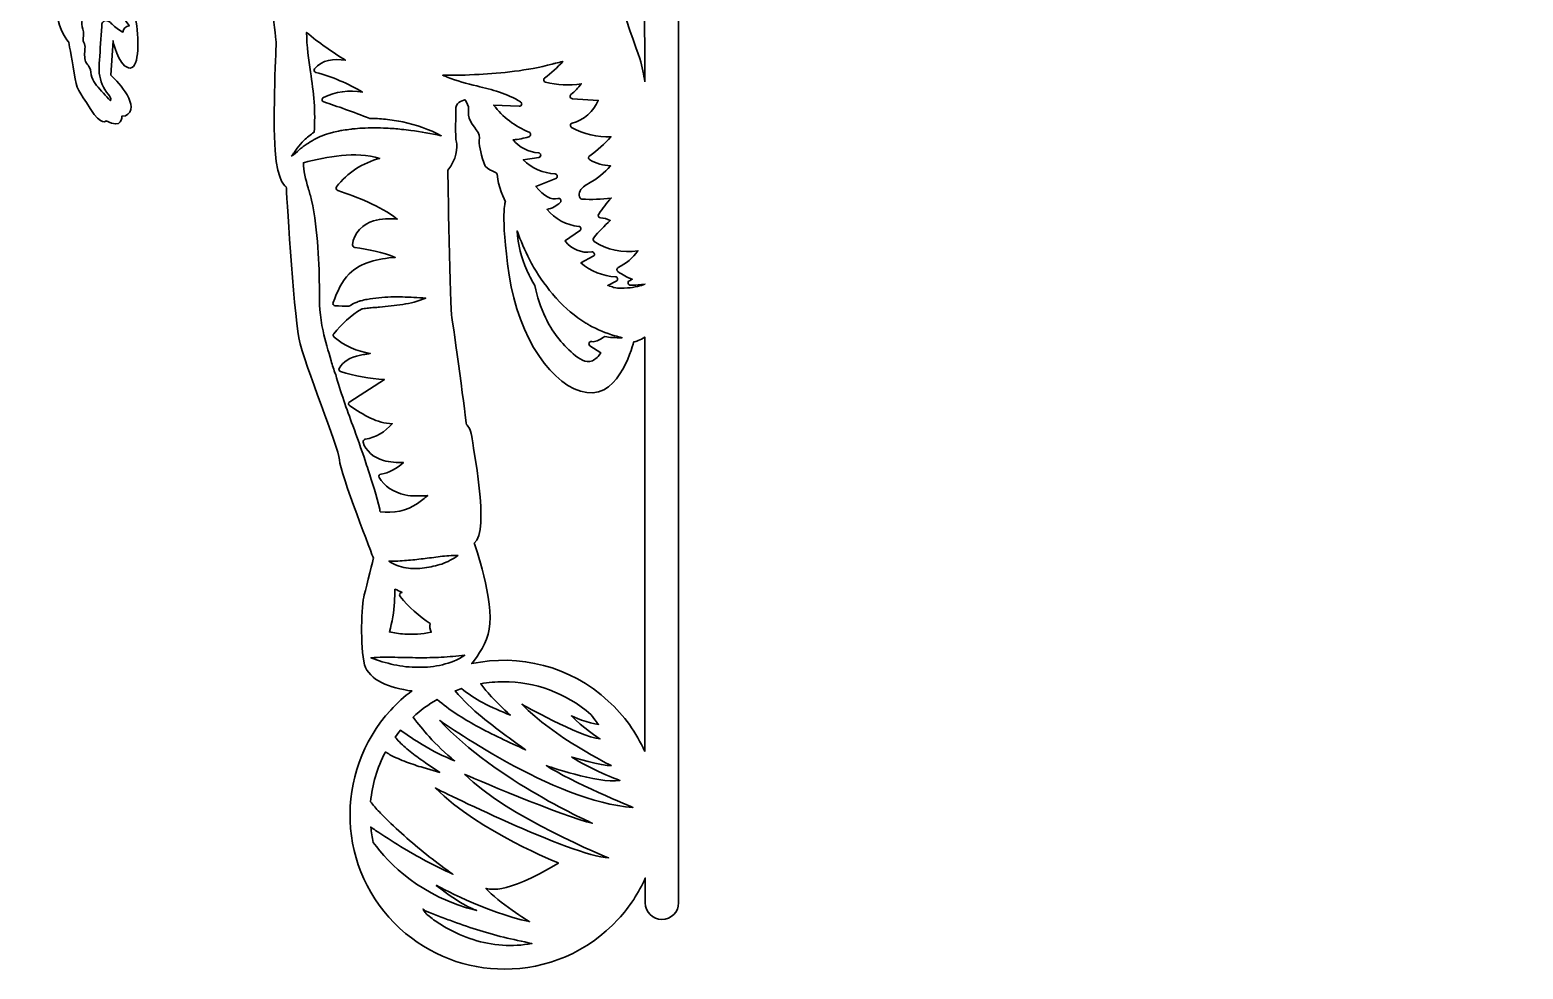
# Model space of a CAD drawing. Header units: millimetres. Extents: x 52 to 293, y 50 to 326.
# Drawn here: x 52.5 to 293.1, y 50.4 to 201.8 of the extents above; entities that cross this region are included whole.
import ezdxf

# ---------------------------------------------------------------- set-up
doc = ezdxf.new("R2010")
doc.units = ezdxf.units.MM
doc.header["$MEASUREMENT"] = 0
doc.layers.add('Layer 1', color=7, linetype='Continuous', lineweight=0)

msp = doc.modelspace()

# ---------------------------------------------------------------- linework, layer by layer
at = {"layer": 'Layer 1', "color": 18, "lineweight": 35, "true_color": 0x000000}
for points, knots in [([(290.3, 226.41), (290.3, 226.41), (285.29, 226.41), (285.29, 226.41), (285.54, 232.59), (273.58, 244.86), (254.46, 258.87), (254.46, 258.87), (260.98, 262.5), (260.98, 262.5), (260.98, 262.5), (265.89, 252.98), (265.89, 252.98), (265.96, 252.84), (266.07, 252.77), (266.24, 252.77), (266.28, 252.77), (266.31, 252.77), (266.31, 252.77), (266.49, 252.8), (266.59, 252.94), (266.59, 253.12), (266.59, 253.12), (267.55, 264.69), (267.55, 264.69), (267.55, 264.69), (279.12, 265.64), (279.12, 265.64), (279.29, 265.68), (279.44, 265.78), (279.47, 265.92), (279.51, 266.1), (279.4, 266.24), (279.29, 266.35), (279.29, 266.35), (269.77, 271.25), (269.77, 271.25), (269.77, 271.25), (274.99, 280.63), (274.99, 280.63), (275.06, 280.81), (275.06, 280.95), (274.92, 281.09), (274.81, 281.23), (274.64, 281.23), (274.46, 281.16), (274.46, 281.16), (265.04, 275.94), (265.04, 275.94), (265.04, 275.94), (260.14, 285.47), (260.14, 285.47), (260.07, 285.64), (259.89, 285.71), (259.71, 285.64), (259.54, 285.61), (259.43, 285.47), (259.43, 285.29), (259.43, 285.29), (258.48, 273.72), (258.48, 273.72), (258.48, 273.72), (249.48, 272.98), (249.48, 272.98), (248.6, 283.35), (243.95, 293.44), (235.69, 301.06), (227.19, 308.89), (216.15, 312.95), (204.61, 312.46), (195.05, 312.03), (186.09, 308.57), (178.82, 302.58), (151.77, 314.68), (131.3, 319.58), (127.99, 313.73), (124.67, 307.87), (139.42, 292.81), (163.65, 275.8), (163.23, 273.16), (163.12, 270.51), (163.2, 267.86), (159.74, 272.24), (155.61, 275.8), (155.61, 275.8), (155.61, 275.8), (156.49, 277.92), (156.49, 277.92), (156.49, 277.92), (154.23, 278.55), (149.65, 280.78), (145.06, 283), (126.15, 292.45), (125.34, 292.84), (125.34, 292.84), (125.1, 294.71), (125.1, 294.71), (125.1, 294.71), (128.09, 295.24), (128.09, 295.24), (128.09, 295.24), (127.53, 300.43), (127.53, 300.43), (127.53, 300.43), (126.15, 300.39), (126.15, 300.39), (126.15, 300.39), (126.4, 302.54), (126.4, 302.54), (126.4, 302.54), (127.67, 302.65), (127.67, 302.65), (127.67, 302.65), (126.89, 308.57), (126.89, 308.57), (126.89, 308.57), (125.38, 308.5), (125.38, 308.5), (124.5, 312.38), (122.2, 315.98), (118.11, 319.93), (113.95, 323.81), (105.34, 325.51), (100.54, 324.41), (95.74, 323.32), (90.35, 320.18), (87.67, 315.07), (84.98, 309.99), (84.7, 301.73), (84.7, 301.73), (84.7, 301.73), (83.08, 301.17), (83.08, 301.17), (83.08, 301.17), (83.86, 295.24), (83.86, 295.06), (83.86, 294.89), (85.94, 294.64), (85.94, 294.64), (85.94, 294.64), (86.32, 293.16), (86.32, 293.16), (86.32, 293.16), (84.77, 292.59), (84.77, 292.59), (84.77, 292.59), (85.44, 288.68), (85.44, 288.68), (85.44, 288.68), (86.11, 288.33), (86.11, 288.33), (86.11, 288.33), (83.86, 284.2), (82.2, 281.73), (80.54, 279.29), (75, 275.2), (75, 275.2), (75, 275.2), (67.66, 267.62), (67.66, 267.62), (67.66, 267.62), (63.99, 263), (63.99, 263), (63.99, 263), (64.31, 261.27), (64.31, 261.27), (64.31, 261.27), (61.74, 252.91), (59.97, 248.99), (58.21, 245.11), (56.27, 237.49), (56.27, 237.49), (56.27, 237.49), (54.68, 237.21), (54.68, 237.21), (54.68, 237.21), (52.46, 222.81), (52.46, 222.81), (52.46, 222.81), (54.43, 221.23), (54.43, 221.23), (54.43, 221.23), (54.79, 214.42), (54.79, 214.42), (54.79, 214.42), (56.37, 211.84), (56.37, 211.84), (56.37, 211.84), (56.59, 209.66), (56.59, 209.66), (56.59, 209.66), (57.22, 207.86), (57.22, 207.86), (57.22, 207.86), (57.01, 206.41), (56.97, 204.19), (56.94, 201.97), (58.7, 199.85), (58.7, 199.85), (58.7, 199.85), (59.16, 197.63), (59.58, 194.84), (60.01, 192.02), (60.32, 192.05), (62.19, 189.12), (64.06, 186.16), (64.73, 187.15), (64.73, 187.15), (67.42, 185.67), (67.27, 187.89), (67.27, 187.89), (68.23, 187.82), (68.54, 188.56), (68.54, 188.56), (69.78, 190.54), (65.51, 194.49), (65.51, 194.49), (65.51, 194.49), (65.86, 200.06), (65.86, 200.06), (65.86, 200.06), (66.6, 196.18), (68.33, 195.69), (70.06, 195.16), (70.06, 199.81), (69.6, 203.06), (69.14, 206.3), (66.43, 208.14), (66.43, 208.14), (66.43, 208.14), (66.85, 209.16), (66.85, 209.16), (66.85, 209.16), (67.52, 211), (67.52, 211), (68.4, 211.07), (70.8, 213.08), (71.23, 214.03), (71.65, 214.98), (71.58, 216.01), (71.58, 216.01), (71.58, 216.01), (77.65, 229.59), (77.75, 230.4), (77.86, 231.18), (76.83, 232.02), (76.83, 232.02), (76.76, 234.21), (80.79, 243.7), (80.79, 243.7), (80.79, 243.7), (82.13, 239.75), (82.8, 237.1), (83.47, 234.46), (85.97, 231.92), (85.87, 228.67), (85.76, 225.42), (88.55, 221.65), (88.55, 221.65), (87.42, 217.38), (89.99, 212.87), (89.99, 212.87), (89.99, 212.87), (91.19, 211.53), (91.19, 211.53), (90.98, 209.9), (92.15, 199.78), (92.15, 199.78), (92.15, 199.78), (91.58, 187.64), (91.97, 182.35), (92.36, 177.06), (93.77, 176.49), (93.77, 176.49), (93.77, 176.49), (94.9, 156.74), (95.81, 152.15), (96.73, 147.53), (102.23, 134.62), (102.34, 132.5), (102.45, 130.39), (107.81, 116.66), (107.81, 116.66), (107.81, 116.66), (106.75, 112.29), (106.33, 110.74), (105.9, 109.18), (105.62, 102.38), (106.4, 99.48), (107.07, 97.01), (110.45, 95.71), (114.02, 95.25), (112.78, 94.37), (111.65, 93.31), (110.6, 92.18), (101.32, 82.06), (101.95, 66.29), (112.08, 56.97), (116.84, 52.6), (122.91, 50.41), (128.9, 50.41), (135.64, 50.41), (142.35, 53.09), (147.25, 58.46), (149.12, 60.47), (150.57, 62.72), (151.62, 65.09), (151.62, 65.09), (151.62, 61.1), (151.62, 61.1), (151.62, 59.62), (152.82, 58.42), (154.3, 58.42), (155.79, 58.42), (156.99, 59.62), (156.99, 61.1), (156.99, 61.1), (156.99, 64.31), (156.99, 64.31), (156.99, 64.31), (156.99, 220.94), (156.99, 220.94), (156.99, 220.94), (288.11, 220.94), (288.11, 220.94), (288.11, 220.94), (290.37, 220.94), (290.37, 220.94), (291.85, 220.94), (293.05, 222.14), (293.05, 223.63), (292.98, 225.18), (291.78, 226.41), (290.3, 226.41)], [0, 0, 0, 0, 1, 1, 1, 2, 2, 2, 3, 3, 3, 4, 4, 4, 5, 5, 5, 6, 6, 6, 7, 7, 7, 8, 8, 8, 9, 9, 9, 10, 10, 10, 11, 11, 11, 12, 12, 12, 13, 13, 13, 14, 14, 14, 15, 15, 15, 16, 16, 16, 17, 17, 17, 18, 18, 18, 19, 19, 19, 20, 20, 20, 21, 21, 21, 22, 22, 22, 23, 23, 23, 24, 24, 24, 25, 25, 25, 26, 26, 26, 27, 27, 27, 28, 28, 28, 29, 29, 29, 30, 30, 30, 31, 31, 31, 32, 32, 32, 33, 33, 33, 34, 34, 34, 35, 35, 35, 36, 36, 36, 37, 37, 37, 38, 38, 38, 39, 39, 39, 40, 40, 40, 41, 41, 41, 42, 42, 42, 43, 43, 43, 44, 44, 44, 45, 45, 45, 46, 46, 46, 47, 47, 47, 48, 48, 48, 49, 49, 49, 50, 50, 50, 51, 51, 51, 52, 52, 52, 53, 53, 53, 54, 54, 54, 55, 55, 55, 56, 56, 56, 57, 57, 57, 58, 58, 58, 59, 59, 59, 60, 60, 60, 61, 61, 61, 62, 62, 62, 63, 63, 63, 64, 64, 64, 65, 65, 65, 66, 66, 66, 67, 67, 67, 68, 68, 68, 69, 69, 69, 70, 70, 70, 71, 71, 71, 72, 72, 72, 73, 73, 73, 74, 74, 74, 75, 75, 75, 76, 76, 76, 77, 77, 77, 78, 78, 78, 79, 79, 79, 80, 80, 80, 81, 81, 81, 82, 82, 82, 83, 83, 83, 84, 84, 84, 85, 85, 85, 86, 86, 86, 87, 87, 87, 88, 88, 88, 89, 89, 89, 90, 90, 90, 91, 91, 91, 92, 92, 92, 93, 93, 93, 94, 94, 94, 95, 95, 95, 96, 96, 96, 97, 97, 97, 98, 98, 98, 99, 99, 99, 100, 100, 100, 101, 101, 101, 102, 102, 102, 103, 103, 103, 104, 104, 104, 105, 105, 105, 106, 106, 106, 107, 107, 107, 108, 108, 108, 109, 109, 109, 110, 110, 110, 111, 111, 111, 111]), ([(151.52, 193.43), (151.38, 194.49), (151.17, 195.79), (150.71, 197.17), (149.65, 200.34), (143.47, 217.77), (143.47, 217.77), (144.74, 221.26), (144.14, 223.48), (144.25, 224.68), (144.39, 225.88), (144.32, 231.56), (144.32, 231.56), (144.85, 233.29), (143.23, 241.37), (143.23, 241.37), (143.23, 241.37), (143.69, 241.9), (144.36, 243.66), (145.03, 245.43), (144.11, 248.5), (143.12, 251.25), (142.13, 254), (142.31, 254.56), (142.31, 254.56), (142.31, 254.56), (143.93, 253.29), (143.93, 253.29), (143.93, 253.29), (144.5, 253.68), (144.5, 253.68), (144.5, 253.68), (145.34, 253.61), (145.34, 253.61), (145.34, 253.61), (145.34, 253.61), (145.52, 250.93), (145.7, 248.25), (148.31, 246.1), (148.41, 244.9), (148.52, 243.66), (150.04, 241.02), (150.04, 241.02), (150.04, 241.02), (150.5, 240.49), (149.54, 239.99), (148.63, 239.5), (147.78, 238.72), (146.47, 236.85), (145.2, 234.99), (144.82, 232.8), (145.91, 232.41), (146.97, 232.02), (149.54, 235.94), (149.54, 235.94), (149.54, 235.94), (149.61, 233.75), (148.45, 231.21), (147.32, 228.67), (146.33, 226.13), (147.78, 225.42), (149.22, 224.72), (151.06, 227.82), (151.06, 227.82), (151.06, 227.82), (148.94, 223.1), (150.28, 222.29), (150.71, 222.04), (151.09, 222), (151.45, 222.11), (151.45, 222.11), (151.52, 193.43), (151.52, 193.43), (151.52, 193.43), (151.52, 193.43), (151.52, 193.43)], [0, 0, 0, 0, 1, 1, 1, 2, 2, 2, 3, 3, 3, 4, 4, 4, 5, 5, 5, 6, 6, 6, 7, 7, 7, 8, 8, 8, 9, 9, 9, 10, 10, 10, 11, 11, 11, 12, 12, 12, 13, 13, 13, 14, 14, 14, 15, 15, 15, 16, 16, 16, 17, 17, 17, 18, 18, 18, 19, 19, 19, 20, 20, 20, 21, 21, 21, 22, 22, 22, 23, 23, 23, 24, 24, 24, 25, 25, 25, 25]), ([(67.66, 203.59), (67.95, 203.2), (68.23, 202.81), (68.47, 202.46), (67.95, 202.42), (67.45, 201.93), (67.45, 201.44), (66.82, 201.75), (66.22, 202.21), (65.72, 202.71), (65.55, 202.88), (65.33, 203.09), (65.09, 203.2), (64.84, 203.31), (64.56, 203.34), (64.31, 203.16), (64.06, 202.99), (64.03, 202.64), (64.03, 202.35), (63.92, 200.52), (63.78, 198.68), (63.68, 196.92), (63.61, 196.25), (63.61, 195.54), (63.64, 194.84), (63.78, 193.57), (64.31, 192.37), (65.09, 191.42), (65.33, 191.14), (65.62, 190.75), (65.44, 190.39), (64.66, 191.17), (63.92, 192.02), (63.22, 192.86), (62.94, 193.29), (62.58, 193.67), (62.44, 194.17), (62.3, 194.7), (62.34, 195.26), (62.09, 195.72), (61.95, 196), (61.74, 196.18), (61.56, 196.46), (61.21, 197.06), (61.28, 197.84), (61.31, 198.54), (61.35, 198.86), (61.38, 199.21), (61.24, 199.53), (61.17, 199.71), (61.07, 199.85), (61.07, 200.02), (61, 200.34), (61.1, 200.7), (61.1, 201.05), (61.14, 201.61), (60.85, 202.18), (60.82, 202.74), (60.78, 203.62), (61.35, 204.4), (61.88, 205.1), (62.05, 205.32), (62.23, 205.6), (62.23, 205.88), (62.23, 206.23), (61.91, 206.55), (61.56, 206.66), (61.24, 206.76), (60.85, 206.73), (60.5, 206.69), (60.71, 206.73), (61.45, 207.65), (61.7, 207.82), (62.05, 208.07), (62.48, 208.42), (62.94, 208.35), (63.46, 208.28), (63.78, 207.75), (64.21, 207.47), (64.66, 207.15), (65.05, 206.94), (65.41, 206.48), (66.25, 205.42), (66.96, 204.51), (67.66, 203.59)], [0, 0, 0, 0, 1, 1, 1, 2, 2, 2, 3, 3, 3, 4, 4, 4, 5, 5, 5, 6, 6, 6, 7, 7, 7, 8, 8, 8, 9, 9, 9, 10, 10, 10, 11, 11, 11, 12, 12, 12, 13, 13, 13, 14, 14, 14, 15, 15, 15, 16, 16, 16, 17, 17, 17, 18, 18, 18, 19, 19, 19, 20, 20, 20, 21, 21, 21, 22, 22, 22, 23, 23, 23, 24, 24, 24, 25, 25, 25, 26, 26, 26, 27, 27, 27, 28, 28, 28, 28]), ([(94.58, 181.43), (94.76, 181.61), (94.93, 181.86), (95.07, 182.07), (95.07, 182.07), (95.53, 182.74), (95.53, 182.74), (95.85, 183.16), (96.24, 183.62), (96.63, 184.01), (96.87, 184.26), (97.15, 184.47), (97.4, 184.68), (97.68, 184.89), (97.93, 185.1), (98.25, 185.31), (98.53, 188.56), (98.18, 191.77), (97.68, 195.02), (97.4, 196.99), (97.05, 199.18), (97.05, 201.4), (99.02, 199.71), (101.18, 198.23), (103.29, 196.92), (101.42, 197.17), (99.52, 196.99), (98.32, 195.54), (98.25, 195.44), (98.21, 195.3), (98.25, 195.19), (98.28, 195.09), (98.39, 194.98), (98.53, 194.95), (101.21, 194.24), (103.72, 193.15), (106.04, 191.77), (103.93, 192.12), (101.67, 191.84), (99.77, 190.92), (99.62, 190.85), (99.52, 190.71), (99.55, 190.54), (99.55, 190.36), (99.66, 190.25), (99.84, 190.18), (101.88, 189.51), (104.6, 188.56), (107.21, 187.54), (108.06, 187.54), (108.9, 187.47), (109.75, 187.4), (110.7, 187.29), (111.62, 187.15), (112.57, 186.97), (114.72, 186.48), (116.8, 185.77), (118.74, 184.75), (117.09, 185.07), (115.46, 185.38), (113.84, 185.6), (113.35, 185.67), (112.85, 185.74), (112.36, 185.77), (111.55, 185.84), (110.74, 185.95), (109.89, 185.95), (108.62, 186.02), (107.31, 186.02), (106.01, 185.95), (105.48, 185.95), (104.99, 185.88), (104.46, 185.84), (104.35, 185.84), (104.25, 185.81), (104.18, 185.81), (103.75, 185.74), (103.36, 185.67), (102.94, 185.63), (102.8, 185.6), (102.69, 185.6), (102.55, 185.56), (102.55, 185.56), (102.16, 185.49), (102.16, 185.49), (102.16, 185.49), (101.39, 185.31), (101.39, 185.31), (101.14, 185.24), (100.89, 185.14), (100.65, 185.1), (100.65, 185.1), (100.26, 185), (100.26, 185), (100.12, 184.96), (100.01, 184.93), (99.91, 184.86), (99.02, 184.54), (98.14, 184.08), (97.33, 183.55), (97.26, 183.52), (97.23, 183.48), (97.15, 183.44), (96.94, 183.3), (96.73, 183.16), (96.48, 182.99), (96.27, 182.81), (96.06, 182.67), (95.85, 182.46), (95.46, 182.14), (95.07, 181.68), (94.58, 181.43)], [0, 0, 0, 0, 1, 1, 1, 2, 2, 2, 3, 3, 3, 4, 4, 4, 5, 5, 5, 6, 6, 6, 7, 7, 7, 8, 8, 8, 9, 9, 9, 10, 10, 10, 11, 11, 11, 12, 12, 12, 13, 13, 13, 14, 14, 14, 15, 15, 15, 16, 16, 16, 17, 17, 17, 18, 18, 18, 19, 19, 19, 20, 20, 20, 21, 21, 21, 22, 22, 22, 23, 23, 23, 24, 24, 24, 25, 25, 25, 26, 26, 26, 27, 27, 27, 28, 28, 28, 29, 29, 29, 30, 30, 30, 31, 31, 31, 32, 32, 32, 33, 33, 33, 34, 34, 34, 35, 35, 35, 36, 36, 36, 37, 37, 37, 37]), ([(151.52, 160.83), (150.92, 160.55), (149.9, 160.3), (148.73, 160.2), (148.03, 160.13), (147.28, 160.13), (146.61, 160.27), (146.51, 160.3), (146.19, 160.41), (145.87, 160.51), (145.77, 160.58), (145.66, 160.58), (145.56, 160.62), (145.56, 160.62), (146.93, 161.29), (146.93, 161.29), (147.11, 161.36), (147.18, 161.54), (147.14, 161.71), (147.11, 161.89), (146.97, 162), (146.79, 162), (144.78, 162.1), (142.77, 162.91), (141.25, 164.25), (141.25, 164.25), (143.23, 165.31), (143.23, 165.31), (143.4, 165.38), (143.47, 165.59), (143.4, 165.77), (143.33, 165.95), (143.16, 166.05), (142.98, 166.02), (141.39, 165.77), (139.7, 166.44), (138.75, 167.71), (138.71, 167.75), (138.68, 167.78), (138.68, 167.78), (138.71, 167.82), (138.75, 167.85), (138.78, 167.85), (138.78, 167.85), (141.04, 169.4), (141.04, 169.4), (141.18, 169.47), (141.22, 169.65), (141.22, 169.83), (141.18, 170), (141.04, 170.11), (140.9, 170.11), (138.92, 170.32), (137.02, 171.34), (135.78, 172.86), (136.56, 173.04), (137.34, 173.39), (137.9, 173.99), (138.04, 174.13), (138.08, 174.31), (137.97, 174.45), (137.9, 174.63), (137.69, 174.66), (137.55, 174.63), (136.49, 174.31), (135.33, 174.94), (133.98, 176.57), (133.98, 176.57), (137.2, 177.84), (137.2, 177.84), (137.37, 177.91), (137.48, 178.08), (137.44, 178.26), (137.41, 178.44), (137.27, 178.58), (137.09, 178.58), (135.18, 178.68), (133.31, 179.53), (131.94, 180.87), (131.94, 180.87), (134.44, 181.22), (134.44, 181.22), (134.62, 181.26), (134.76, 181.4), (134.76, 181.65), (134.76, 181.82), (134.58, 182), (134.41, 182), (132.82, 182.07), (131.3, 182.88), (130.32, 184.08), (131.2, 184.15), (132.04, 184.33), (132.86, 184.57), (133.03, 184.64), (133.14, 184.75), (133.14, 184.93), (133.14, 185.1), (133.07, 185.24), (132.89, 185.31), (130.63, 186.2), (128.62, 187.78), (127.18, 189.69), (127.18, 189.69), (131.3, 189.48), (131.3, 189.48), (131.48, 189.44), (131.62, 189.58), (131.69, 189.76), (131.76, 189.94), (131.69, 190.11), (131.52, 190.18), (129.4, 191.56), (126.89, 192.16), (124.5, 192.76), (122.87, 193.18), (121.21, 193.57), (119.7, 194.2), (119.45, 194.31), (119.24, 194.38), (118.99, 194.49), (120.83, 194.45), (122.77, 194.52), (124.85, 194.63), (128.38, 194.84), (132.57, 195.19), (136.63, 196.29), (136.81, 196.36), (136.98, 196.36), (137.16, 196.43), (137.51, 196.5), (137.9, 196.6), (138.32, 196.71), (137.44, 195.72), (136.45, 194.84), (135.4, 194.03), (135.29, 193.96), (135.22, 193.78), (135.25, 193.64), (135.33, 193.5), (135.4, 193.36), (135.54, 193.36), (137.41, 192.93), (139.38, 192.83), (141.29, 193.11), (140.79, 192.48), (140.26, 191.91), (139.63, 191.38), (139.52, 191.28), (139.45, 191.1), (139.52, 190.96), (139.59, 190.82), (139.7, 190.71), (139.88, 190.68), (139.88, 190.68), (144.04, 190.43), (144.04, 190.43), (143.3, 188.67), (141.71, 187.25), (139.84, 186.76), (139.66, 186.73), (139.56, 186.58), (139.56, 186.44), (139.52, 186.27), (139.63, 186.16), (139.74, 186.06), (141.68, 185), (143.9, 184.47), (146.09, 184.57), (145.06, 183.44), (143.93, 182.39), (142.66, 181.5), (142.56, 181.43), (142.49, 181.33), (142.49, 181.19), (142.49, 181.05), (142.56, 180.94), (142.66, 180.87), (143.69, 180.27), (144.85, 179.95), (146.01, 179.88), (145.03, 178.75), (143.83, 177.8), (142.49, 177.06), (142.03, 176.81), (141.18, 176.28), (141.01, 175.58), (140.93, 175.3), (140.93, 174.98), (141.11, 174.7), (141.18, 174.59), (141.29, 174.52), (141.39, 174.52), (142.98, 174.45), (144.57, 174.48), (146.12, 174.7), (145.41, 173.88), (144.74, 173), (144.11, 172.12), (144.04, 172.01), (144, 171.84), (144.07, 171.73), (144.14, 171.59), (144.25, 171.52), (144.39, 171.52), (144.92, 171.49), (145.49, 171.34), (145.98, 171.1), (145.03, 170.22), (144.11, 169.26), (143.3, 168.28), (143.23, 168.2), (143.19, 168.1), (143.23, 167.99), (143.26, 167.89), (143.3, 167.78), (143.4, 167.71), (145.41, 166.33), (147.99, 165.81), (150.42, 166.19), (149.61, 165.06), (148.52, 164.11), (147.25, 163.51), (147.14, 163.44), (147.07, 163.34), (147.04, 163.2), (147.04, 163.05), (147.11, 162.91), (147.21, 162.84), (147.92, 162.31), (148.7, 161.93), (149.51, 161.61), (149.51, 161.61), (149.05, 161.36), (149.05, 161.36), (148.87, 161.29), (148.8, 161.11), (148.87, 160.94), (148.91, 160.76), (149.05, 160.66), (149.22, 160.66), (149.79, 160.62), (150.35, 160.69), (150.88, 160.73), (151.09, 160.76), (151.31, 160.76), (151.55, 160.8), (151.55, 160.8), (151.55, 160.83), (151.55, 160.83), (151.55, 160.83), (151.52, 160.83), (151.52, 160.83)], [0, 0, 0, 0, 1, 1, 1, 2, 2, 2, 3, 3, 3, 4, 4, 4, 5, 5, 5, 6, 6, 6, 7, 7, 7, 8, 8, 8, 9, 9, 9, 10, 10, 10, 11, 11, 11, 12, 12, 12, 13, 13, 13, 14, 14, 14, 15, 15, 15, 16, 16, 16, 17, 17, 17, 18, 18, 18, 19, 19, 19, 20, 20, 20, 21, 21, 21, 22, 22, 22, 23, 23, 23, 24, 24, 24, 25, 25, 25, 26, 26, 26, 27, 27, 27, 28, 28, 28, 29, 29, 29, 30, 30, 30, 31, 31, 31, 32, 32, 32, 33, 33, 33, 34, 34, 34, 35, 35, 35, 36, 36, 36, 37, 37, 37, 38, 38, 38, 39, 39, 39, 40, 40, 40, 41, 41, 41, 42, 42, 42, 43, 43, 43, 44, 44, 44, 45, 45, 45, 46, 46, 46, 47, 47, 47, 48, 48, 48, 49, 49, 49, 50, 50, 50, 51, 51, 51, 52, 52, 52, 53, 53, 53, 54, 54, 54, 55, 55, 55, 56, 56, 56, 57, 57, 57, 58, 58, 58, 59, 59, 59, 60, 60, 60, 61, 61, 61, 62, 62, 62, 63, 63, 63, 64, 64, 64, 65, 65, 65, 66, 66, 66, 67, 67, 67, 68, 68, 68, 69, 69, 69, 70, 70, 70, 71, 71, 71, 72, 72, 72, 73, 73, 73, 74, 74, 74, 75, 75, 75, 76, 76, 76, 77, 77, 77, 78, 78, 78, 79, 79, 79, 80, 80, 80, 81, 81, 81, 82, 82, 82, 83, 83, 83, 84, 84, 84, 84]), ([(151.52, 85.51), (150.18, 88.51), (148.24, 91.3), (145.66, 93.63), (139.49, 99.31), (131.27, 101.25), (123.65, 99.66), (124.78, 101.04), (126.05, 102.98), (126.47, 105.23), (127.35, 109.64), (124.07, 119.06), (124.07, 119.06), (126.65, 121.07), (123.75, 135.01), (123.65, 136.28), (123.54, 137.55), (122.8, 138.22), (122.8, 138.22), (122.8, 138.22), (120.72, 154.34), (120.44, 155.43), (120.16, 156.56), (119.8, 179.21), (119.8, 179.21), (121.18, 180.76), (121.43, 182.99), (121.18, 183.73), (120.93, 184.47), (121.11, 188.38), (121.11, 189.3), (121.11, 190.22), (122.59, 190.54), (122.59, 190.54), (122.59, 190.54), (123.01, 189.86), (123.12, 189.41), (123.19, 188.98), (123.12, 189.41), (123.15, 188.07), (123.19, 186.73), (124.99, 185.49), (124.88, 184.4), (124.74, 183.3), (125.06, 182.14), (125.59, 180.41), (126.12, 178.68), (127.88, 179.28), (127.81, 178.19), (127.74, 177.09), (129.08, 174.06), (129.08, 174.06), (129.08, 174.06), (128.23, 172.37), (129.68, 162.28), (131.13, 152.19), (136.77, 144.11), (142.2, 143.33), (147.64, 142.56), (149.75, 151.52), (149.75, 151.52), (150.11, 151.55), (150.78, 151.8), (151.52, 152.29), (151.52, 152.29), (151.52, 85.51), (151.52, 85.51), (151.52, 85.51), (151.52, 85.51), (151.52, 85.51)], [0, 0, 0, 0, 1, 1, 1, 2, 2, 2, 3, 3, 3, 4, 4, 4, 5, 5, 5, 6, 6, 6, 7, 7, 7, 8, 8, 8, 9, 9, 9, 10, 10, 10, 11, 11, 11, 12, 12, 12, 13, 13, 13, 14, 14, 14, 15, 15, 15, 16, 16, 16, 17, 17, 17, 18, 18, 18, 19, 19, 19, 20, 20, 20, 21, 21, 21, 22, 22, 22, 23, 23, 23, 23]), ([(101, 148.45), (100.54, 150.04), (100.08, 151.66), (99.69, 153.28), (99.17, 155.65), (99.1, 157.87), (99.1, 159.7), (99.1, 164.08), (98.92, 169.26), (97.83, 174.38), (97.68, 175.01), (97.51, 175.68), (97.3, 176.32), (96.91, 177.69), (96.52, 179.11), (96.52, 180.38), (100.44, 181.4), (104.85, 182.25), (108.83, 181.08), (106.12, 180.41), (103.58, 178.75), (101.88, 176.53), (101.81, 176.42), (101.78, 176.32), (101.81, 176.18), (101.88, 176.04), (101.95, 175.97), (102.06, 175.93), (105.23, 174.8), (108.83, 173.5), (111.65, 171.31), (110.42, 171.38), (109.08, 171.41), (107.81, 171.03), (106.26, 170.53), (104.53, 169.12), (104.46, 167.15), (104.46, 166.97), (104.6, 166.76), (104.81, 166.72), (107.03, 166.44), (109.22, 165.95), (111.34, 165.14), (108.51, 164.92), (105.8, 164.36), (103.93, 162.49), (102.66, 161.25), (101.99, 159.6), (101.32, 157.87), (101.25, 157.76), (101.28, 157.62), (101.35, 157.52), (101.42, 157.41), (101.53, 157.34), (101.64, 157.34), (102.38, 157.27), (103.12, 157.27), (103.86, 157.27), (104.18, 157.44), (104.53, 157.66), (104.88, 157.8), (105.09, 157.9), (105.3, 157.97), (105.55, 158.08), (105.62, 158.12), (105.73, 158.15), (105.83, 158.15), (106.15, 158.22), (106.47, 158.33), (106.79, 158.36), (107.42, 158.5), (108.06, 158.57), (108.69, 158.64), (109.96, 158.75), (111.23, 158.79), (112.47, 158.75), (113.74, 158.71), (114.93, 158.68), (116.24, 158.57), (115.04, 158.04), (113.77, 157.76), (112.54, 157.55), (111.3, 157.34), (110.03, 157.27), (108.8, 157.13), (108.51, 157.09), (108.2, 157.06), (107.91, 157.06), (107.63, 157.02), (107.31, 156.99), (107, 156.95), (106.72, 156.92), (106.4, 156.88), (106.12, 156.84), (106.04, 156.84), (105.94, 156.81), (105.9, 156.81), (104.18, 155.75), (102.66, 154.38), (101.42, 152.82), (101.28, 152.65), (101.32, 152.44), (101.49, 152.29), (103.12, 150.88), (105.16, 149.97), (107.31, 149.65), (107.1, 149.61), (106.89, 149.58), (106.68, 149.54), (106.36, 149.47), (106.04, 149.44), (105.73, 149.37), (104, 149.01), (102.87, 148.31), (102.31, 147.25), (102.23, 147.14), (102.23, 147.04), (102.27, 146.93), (102.34, 146.83), (102.41, 146.76), (102.52, 146.72), (104.81, 146.05), (107.17, 145.59), (109.57, 145.45), (109.57, 145.45), (104, 141.85), (104, 141.85), (103.89, 141.78), (103.82, 141.68), (103.82, 141.53), (103.82, 141.39), (103.89, 141.29), (104, 141.22), (106.22, 139.74), (108.41, 138.36), (110.84, 138.32), (109.75, 137.02), (108.16, 136.1), (106.5, 135.82), (106.4, 135.78), (106.29, 135.75), (106.22, 135.64), (106.15, 135.57), (106.15, 135.43), (106.15, 135.33), (106.57, 133.98), (107.81, 132.86), (109.43, 132.4), (110.49, 132.12), (111.62, 132.04), (112.64, 132.08), (111.51, 131.09), (110.35, 130.35), (109.04, 130.21), (108.9, 130.21), (108.8, 130.14), (108.76, 130.03), (108.69, 129.93), (108.69, 129.79), (108.76, 129.65), (109.54, 128.27), (111.02, 127.25), (112.89, 126.86), (114.09, 126.61), (115.36, 126.65), (116.56, 126.75), (116.03, 126.33), (115.5, 125.91), (114.93, 125.48), (113.21, 124.28), (110.98, 123.82), (108.9, 124.14), (108.87, 124.28), (108.83, 124.42), (108.83, 124.57), (108.34, 126.68), (107.63, 128.83), (106.96, 130.88), (106.79, 131.41), (106.64, 131.9), (106.47, 132.4), (105.87, 134.27), (105.16, 136.17), (104.49, 138.01), (103.5, 140.69), (102.52, 143.44), (101.74, 146.26), (101.39, 147.04), (101.21, 147.74), (101, 148.45)], [0, 0, 0, 0, 1, 1, 1, 2, 2, 2, 3, 3, 3, 4, 4, 4, 5, 5, 5, 6, 6, 6, 7, 7, 7, 8, 8, 8, 9, 9, 9, 10, 10, 10, 11, 11, 11, 12, 12, 12, 13, 13, 13, 14, 14, 14, 15, 15, 15, 16, 16, 16, 17, 17, 17, 18, 18, 18, 19, 19, 19, 20, 20, 20, 21, 21, 21, 22, 22, 22, 23, 23, 23, 24, 24, 24, 25, 25, 25, 26, 26, 26, 27, 27, 27, 28, 28, 28, 29, 29, 29, 30, 30, 30, 31, 31, 31, 32, 32, 32, 33, 33, 33, 34, 34, 34, 35, 35, 35, 36, 36, 36, 37, 37, 37, 38, 38, 38, 39, 39, 39, 40, 40, 40, 41, 41, 41, 42, 42, 42, 43, 43, 43, 44, 44, 44, 45, 45, 45, 46, 46, 46, 47, 47, 47, 48, 48, 48, 49, 49, 49, 50, 50, 50, 51, 51, 51, 52, 52, 52, 53, 53, 53, 54, 54, 54, 55, 55, 55, 56, 56, 56, 57, 57, 57, 58, 58, 58, 59, 59, 59, 60, 60, 60, 61, 61, 61, 62, 62, 62, 63, 63, 63, 63]), ([(145.1, 152.36), (145.1, 152.36), (144.74, 152.15), (144.74, 152.15), (144.18, 151.8), (143.55, 151.45), (142.98, 151.55), (142.8, 151.62), (142.59, 151.48), (142.56, 151.34), (142.49, 151.17), (142.56, 150.95), (142.7, 150.88), (142.7, 150.88), (144.43, 149.75), (144.43, 149.75), (144.11, 149.22), (143.62, 148.73), (143.09, 148.48), (142.03, 148.03), (140.93, 148.77), (140.02, 149.58), (138.11, 151.2), (136.52, 153.32), (135.54, 155.43), (134.76, 157.09), (134.2, 158.82), (133.81, 160.58), (133.39, 161.29), (133, 162.07), (132.64, 162.81), (132.61, 162.88), (132.57, 162.98), (132.54, 163.05), (131.66, 165.06), (131.09, 167.22), (130.95, 169.4), (131.55, 167.78), (132.22, 166.26), (132.96, 164.78), (133.17, 164.36), (133.39, 163.97), (133.63, 163.58), (134.66, 161.82), (135.82, 160.16), (137.16, 158.68), (137.23, 158.61), (137.23, 158.57), (137.3, 158.5), (138.68, 156.99), (140.3, 155.61), (142.06, 154.55), (142.24, 154.45), (142.42, 154.34), (142.59, 154.23), (143.86, 153.49), (145.27, 152.93), (146.72, 152.51), (147.11, 152.4), (147.5, 152.29), (147.88, 152.19), (147.36, 152.15), (146.83, 152.19), (146.3, 152.22), (145.91, 152.22), (145.52, 152.29), (145.1, 152.36)], [0, 0, 0, 0, 1, 1, 1, 2, 2, 2, 3, 3, 3, 4, 4, 4, 5, 5, 5, 6, 6, 6, 7, 7, 7, 8, 8, 8, 9, 9, 9, 10, 10, 10, 11, 11, 11, 12, 12, 12, 13, 13, 13, 14, 14, 14, 15, 15, 15, 16, 16, 16, 17, 17, 17, 18, 18, 18, 19, 19, 19, 20, 20, 20, 21, 21, 21, 22, 22, 22, 22]), ([(116.03, 115.08), (115.04, 114.93), (114.05, 114.93), (113.07, 115.08), (112.08, 115.25), (111.09, 115.57), (110.31, 116.17), (111.34, 116.17), (112.22, 116.2), (113.14, 116.28), (114.02, 116.35), (114.93, 116.45), (115.82, 116.56), (116.7, 116.66), (117.65, 116.8), (118.57, 116.91), (119.49, 117.02), (120.44, 117.09), (121.43, 117.09), (120.65, 116.49), (119.73, 116.06), (118.85, 115.71), (117.93, 115.43), (116.98, 115.22), (116.03, 115.08)], [0, 0, 0, 0, 1, 1, 1, 2, 2, 2, 3, 3, 3, 4, 4, 4, 5, 5, 5, 6, 6, 6, 7, 7, 7, 8, 8, 8, 8]), ([(112.11, 110.49), (113.49, 108.76), (115.15, 107.31), (116.98, 106.12), (116.84, 105.66), (116.91, 105.13), (117.12, 104.7), (115.57, 104.42), (114.16, 104.35), (112.85, 104.42), (111.94, 104.49), (111.12, 104.6), (110.38, 104.77), (110.84, 106.4), (111.12, 107.95), (111.2, 109.57), (111.23, 110.24), (111.27, 110.95), (111.27, 111.65), (111.69, 111.48), (112.04, 111.34), (112.43, 111.12), (112.29, 111.12), (112.15, 111.05), (112.08, 110.95), (112.01, 110.84), (112.01, 110.6), (112.11, 110.49)], [0, 0, 0, 0, 1, 1, 1, 2, 2, 2, 3, 3, 3, 4, 4, 4, 5, 5, 5, 6, 6, 6, 7, 7, 7, 8, 8, 8, 9, 9, 9, 9]), ([(111.12, 99.48), (109.85, 99.77), (108.62, 100.12), (107.42, 100.61), (108.73, 100.72), (110, 100.68), (111.27, 100.68), (112.54, 100.65), (113.77, 100.61), (115.04, 100.61), (116.28, 100.61), (117.51, 100.61), (118.74, 100.68), (120.02, 100.75), (121.21, 100.89), (122.52, 101), (121.43, 100.26), (120.19, 99.77), (118.92, 99.48), (117.65, 99.17), (116.35, 99.06), (115.04, 99.06), (113.7, 99.06), (112.4, 99.2), (111.12, 99.48)], [0, 0, 0, 0, 1, 1, 1, 2, 2, 2, 3, 3, 3, 4, 4, 4, 5, 5, 5, 6, 6, 6, 7, 7, 7, 8, 8, 8, 8]), ([(118.46, 90.52), (127.67, 80.68), (143.09, 73.94), (143.09, 73.94), (138.71, 74.82), (122.52, 81.81), (122.52, 81.81), (129.15, 75.04), (145.73, 68.33), (145.73, 68.33), (139.91, 68.58), (117.79, 79.59), (117.79, 79.59), (125.06, 72.46), (137.62, 67.52), (137.62, 67.52), (128.83, 62.05), (125.94, 63.43), (125.94, 63.43), (127.85, 61.21), (132.96, 58.07), (132.96, 58.07), (125.94, 59.55), (117.93, 63.92), (117.93, 63.92), (121.88, 60.71), (124.46, 59.87), (124.46, 59.87), (115.46, 62.09), (110.38, 67.35), (107.77, 70.84), (107.6, 71.65), (107.49, 72.46), (107.39, 73.31), (107.63, 73.13), (107.91, 72.92), (108.16, 72.78), (109.5, 71.86), (110.84, 71.01), (112.18, 70.17), (114.9, 68.54), (117.72, 67.03), (120.61, 65.72), (118.04, 67.52), (115.53, 69.5), (113.21, 71.54), (112.04, 72.57), (110.88, 73.62), (109.78, 74.72), (109.26, 75.25), (108.69, 75.81), (108.2, 76.38), (107.95, 76.66), (107.7, 76.94), (107.49, 77.22), (107.49, 77.22), (107.35, 77.4), (107.35, 77.4), (107.63, 80.15), (108.41, 82.87), (109.75, 85.41), (110, 85.27), (110.21, 85.13), (110.45, 84.98), (111.34, 84.53), (112.22, 84.14), (113.14, 83.78), (114.02, 83.47), (114.93, 83.15), (115.82, 82.9), (115.82, 82.9), (118.5, 82.13), (118.5, 82.13), (118.5, 82.13), (116.2, 83.68), (116.2, 83.68), (115.43, 84.21), (114.69, 84.7), (113.98, 85.3), (113.28, 85.83), (112.61, 86.43), (112.01, 87.03), (111.76, 87.28), (111.51, 87.56), (111.3, 87.81), (111.58, 88.19), (111.87, 88.58), (112.18, 88.94), (113.31, 88.12), (114.48, 87.31), (115.68, 86.61), (117.37, 85.58), (119.1, 84.7), (120.9, 84), (119.42, 85.2), (118, 86.54), (116.77, 87.91), (115.89, 88.94), (115.04, 89.96), (114.19, 91.02), (115.39, 92.15), (116.7, 93.1), (118.07, 93.87), (120.05, 92.22), (122.2, 90.8), (124.39, 89.64), (127, 88.19), (129.65, 86.99), (132.33, 85.76), (129.96, 87.45), (127.56, 89.18), (125.34, 91.02), (123.75, 92.32), (122.27, 93.73), (120.97, 95.25), (121.28, 95.39), (121.64, 95.5), (121.99, 95.64), (123.08, 94.76), (124.21, 94.02), (125.41, 93.38), (126.89, 92.6), (128.38, 91.93), (129.89, 91.37), (128.66, 92.43), (127.49, 93.56), (126.47, 94.72), (125.98, 95.25), (125.55, 95.85), (125.1, 96.41), (126.33, 96.63), (127.56, 96.73), (128.76, 96.73), (133.77, 96.73), (138.78, 95), (142.84, 91.48), (143.51, 90.56), (144.11, 89.85), (144.11, 89.85), (142.66, 89.92), (139.7, 91.23), (139.7, 91.23), (141.36, 89.5), (144.32, 87.52), (144.32, 87.52), (140.93, 87.88), (131.73, 93.1), (131.73, 93.1), (136.81, 87.84), (146.12, 83.22), (146.12, 83.22), (144.74, 83.08), (139.77, 84.6), (139.77, 84.6), (142.52, 82.73), (147.53, 80.82), (147.53, 80.82), (143.9, 80.29), (135.68, 83.22), (135.68, 83.22), (139.56, 80.64), (149.61, 76.48), (149.61, 76.48), (136.98, 77.26), (118.46, 90.52), (118.46, 90.52)], [0, 0, 0, 0, 1, 1, 1, 2, 2, 2, 3, 3, 3, 4, 4, 4, 5, 5, 5, 6, 6, 6, 7, 7, 7, 8, 8, 8, 9, 9, 9, 10, 10, 10, 11, 11, 11, 12, 12, 12, 13, 13, 13, 14, 14, 14, 15, 15, 15, 16, 16, 16, 17, 17, 17, 18, 18, 18, 19, 19, 19, 20, 20, 20, 21, 21, 21, 22, 22, 22, 23, 23, 23, 24, 24, 24, 25, 25, 25, 26, 26, 26, 27, 27, 27, 28, 28, 28, 29, 29, 29, 30, 30, 30, 31, 31, 31, 32, 32, 32, 33, 33, 33, 34, 34, 34, 35, 35, 35, 36, 36, 36, 37, 37, 37, 38, 38, 38, 39, 39, 39, 40, 40, 40, 41, 41, 41, 42, 42, 42, 43, 43, 43, 44, 44, 44, 45, 45, 45, 46, 46, 46, 47, 47, 47, 48, 48, 48, 49, 49, 49, 50, 50, 50, 51, 51, 51, 52, 52, 52, 53, 53, 53, 54, 54, 54, 55, 55, 55, 55]), ([(128.59, 54.26), (127, 54.4), (125.41, 54.68), (123.9, 55.17), (122.38, 55.63), (120.93, 56.3), (119.52, 57.08), (119.17, 57.26), (118.85, 57.5), (118.5, 57.71), (118.18, 57.93), (117.83, 58.14), (117.51, 58.38), (117.19, 58.63), (116.88, 58.84), (116.56, 59.13), (116.38, 59.27), (116.28, 59.41), (116.13, 59.55), (115.99, 59.73), (115.85, 59.87), (115.82, 60.08), (115.96, 59.94), (116.1, 59.83), (116.31, 59.76), (116.49, 59.69), (116.66, 59.58), (116.84, 59.55), (116.84, 59.55), (117.93, 59.13), (117.93, 59.13), (118.29, 58.98), (118.64, 58.84), (119.03, 58.7), (119.38, 58.56), (119.77, 58.42), (120.12, 58.28), (121.57, 57.75), (122.98, 57.22), (124.42, 56.8), (125.87, 56.34), (127.32, 55.92), (128.8, 55.56), (130.28, 55.17), (131.8, 54.93), (133.35, 54.54), (131.8, 54.26), (130.17, 54.15), (128.59, 54.26)], [0, 0, 0, 0, 1, 1, 1, 2, 2, 2, 3, 3, 3, 4, 4, 4, 5, 5, 5, 6, 6, 6, 7, 7, 7, 8, 8, 8, 9, 9, 9, 10, 10, 10, 11, 11, 11, 12, 12, 12, 13, 13, 13, 14, 14, 14, 15, 15, 15, 16, 16, 16, 16])]:
    msp.add_open_spline(points, degree=3, knots=knots, dxfattribs=at)

doc.saveas('drawing.dxf')
